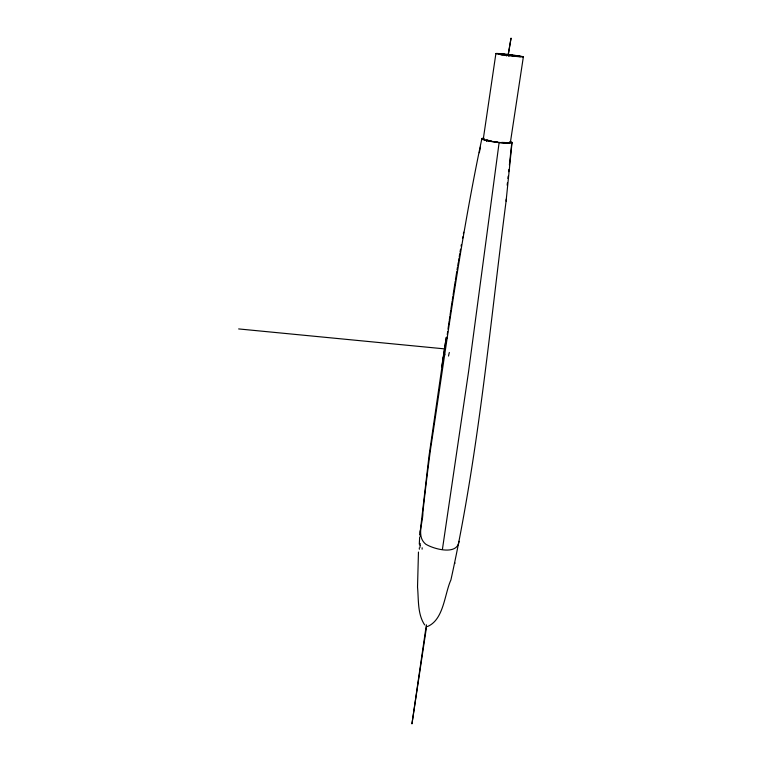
<?xml version="1.0" encoding="UTF-8"?>
<svg xmlns="http://www.w3.org/2000/svg" width="762" height="762" viewBox="0 0 762 762"><rect width="100%" height="100%" fill="white"/><g stroke="black" fill="none" stroke-linecap="round" stroke-linejoin="round"><path stroke-width="1.14" d="M419.291 544.163L419.652 537.258M418.462 552.05L417.528 587.111C418.719 599.627 417.366 613.943 424.653 624.907M500.844 54.797L500.901 53.864L498.443 53.807L520.817 56.521L500.901 53.864M419.843 534.838L429.006 455.971L445.76 340.69M427.558 626.488C443.865 619.592 444.503 594.008 450.904 579.958C478.469 455.257 489.709 327.612 506.092 201.139L506.292 199.063M512.035 142.627L506.092 201.139M459 541.325C457.562 555.746 433.702 549.107 425.691 544.144C416.062 536.153 423.205 522.561 422.891 512.178C425.206 490.928 427.758 469.706 430.644 448.532C446.418 345.167 460.162 241.373 481.794 139.008M511.845 142.304L509.397 164.973M507.911 178.451L508.159 176.213M508.664 171.726L508.911 169.478M507.159 185.166L507.416 182.937M446.732 338.785L446.894 337.442M499.12 142.608L468.611 371.361L442.408 549.383M447.265 334.575L447.656 331.689M448.008 329.146L448.494 325.726M448.618 324.869L449.18 320.964M449.323 319.983L449.913 315.944M483.308 138.903L495.9 53.511M445.694 341.128L445.484 343.262L446.37 337.195L441.684 366.846M450.733 310.458L450.075 314.849M506.387 55.978L506.625 54.416L508.025 54.912M450.894 309.353L452.152 301.028M508.864 56.264L509.092 54.693L510.74 55.283M426.358 624.792L411.947 723.9L426.625 626.278M452.333 299.828L452.914 296.018M510.388 142.418L523.361 56.864A13.84 0.524 6.9 0 0 502.901 53.921A13.84 0.524 6.9 0 0 502.615 54.797A13.84 0.524 6.9 0 0 523.361 56.864M453.114 294.723L455.209 281.321M455.428 279.93L456.8 271.386M457.505 267.043L457.029 269.938M457.743 265.595L458.238 262.614M508.14 55.712L511.054 38.1L508.016 55.474M459 258.127L458.495 261.118M459.772 253.632L459.257 256.632M460.553 249.155L460.029 252.146M461.086 246.164L461.362 244.669M442.684 360.893L443.713 355.806M462.524 238.363L462.81 236.82M463.401 233.744L463.696 232.21M454.885 563.451L454.981 562.956M515.455 56.474L515.703 55.569M514.417 55.378L514.083 56.197M480.441 147.085L479.317 152.743M487.413 140.113L486.499 141.341M498.71 53.769L519.627 56.598M501.834 53.94L501.968 55.226M500.139 54.264L507.121 54.893M510.511 55.207L517.408 55.826M501.729 54.54L508.711 55.169M512.112 55.474L519.008 56.093M238.639 328.927L444.932 348.91M499.701 53.788L520.503 56.607M511.207 55.455L512.655 55.969M508.483 55.083L510.14 55.683M420.51 534.838L420.357 533.962A71.056 30.366 10.4 0 1 420.205 530.714M419.357 549.231L419.291 547.945M510.216 142.123A13.659 1.476 7.3 0 1 495.643 141.999A13.659 1.476 7.3 0 1 484.06 138.57M509.902 141.475A15.316 1.648 7.3 0 1 506.644 143.189A15.316 1.648 7.3 0 1 486.985 140.703A15.316 1.648 7.3 0 1 483.841 138.179M504.987 142.523A11.173 1.21 7.3 0 1 501.758 142.38M497.253 141.932A11.173 1.21 7.3 0 1 495.081 141.646M491.795 141.113A11.173 1.21 7.3 0 1 486.594 139.837M444.36 356.235A60.303 35.957 89 0 1 444.837 354.197M448.513 356.064A49.397 31.871 86.7 0 1 449.323 352.482M420.243 536.524A123.311 36.862 -73.1 0 1 420.443 534.114M420.129 545.201A81.429 35.985 -64.9 0 1 420.176 543.42M420.043 547.364A71.752 35.852 -60.3 0 1 420.053 545.392M422.11 549.173A48.797 27.565 -53.2 0 1 422.167 547.773"/></g></svg>
